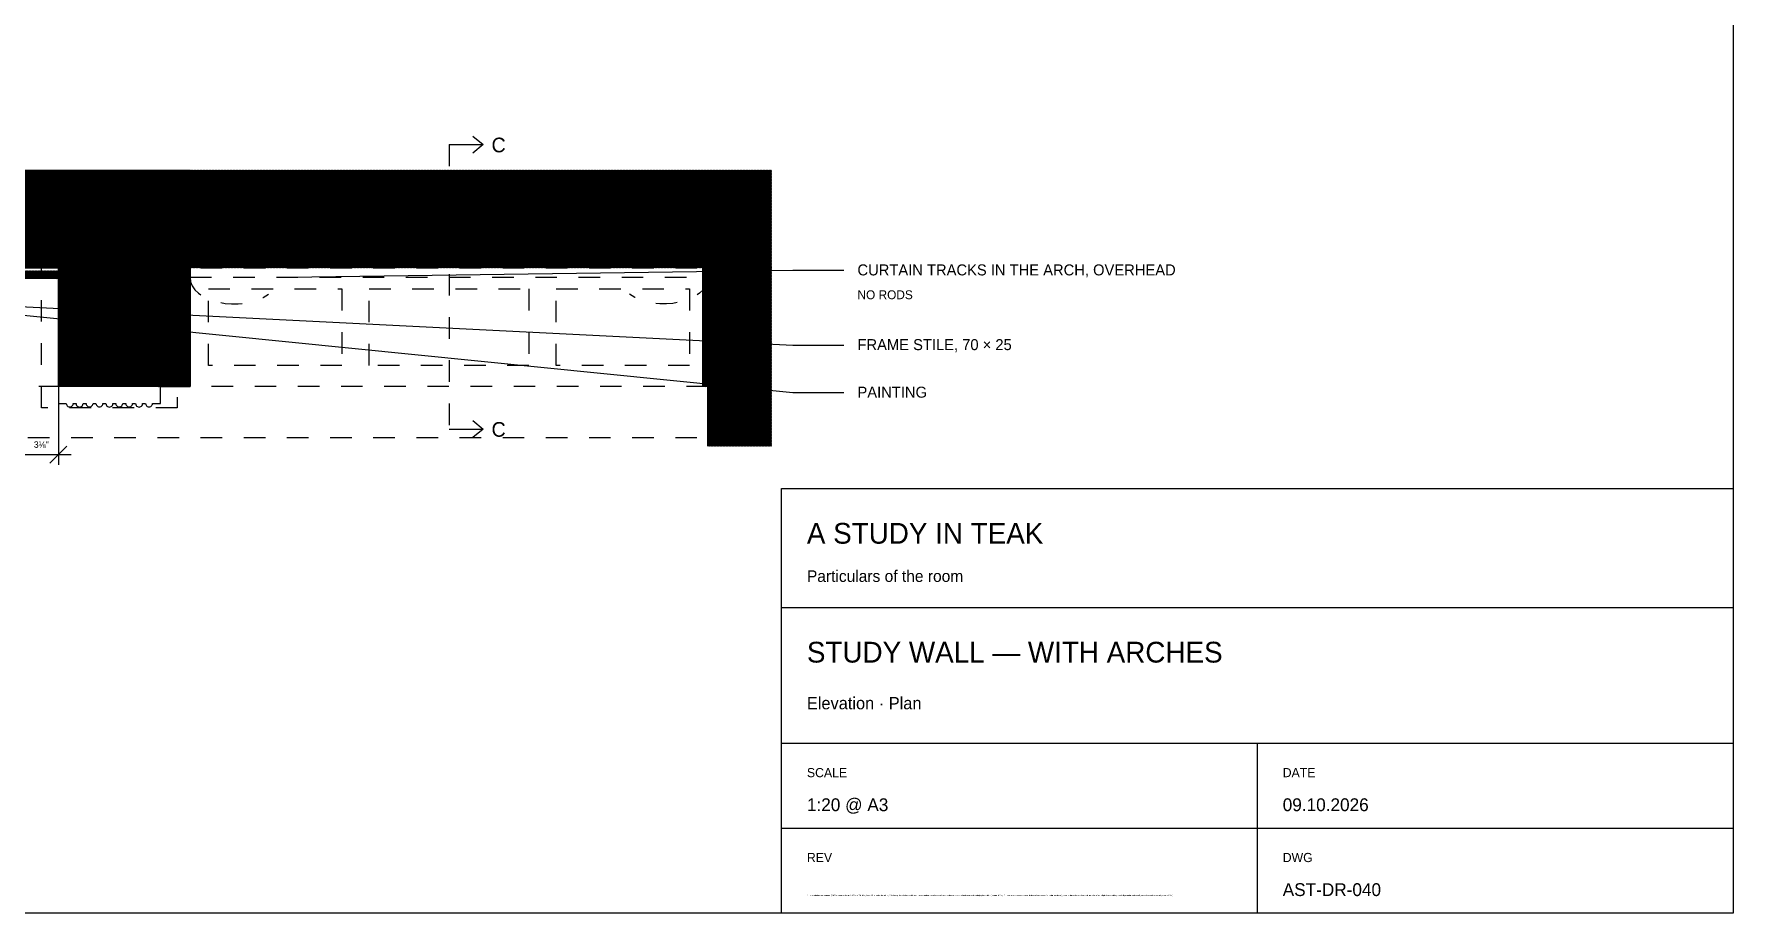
# Model space of a CAD drawing. Header units: inches. Extents: x 0.3 to 16.2, y 0.3 to 11.4.
# Drawn here: x 8.35 to 16.22, y 0.31 to 4.39 of the extents above; entities that cross this region are included whole.
import ezdxf
from ezdxf.enums import TextEntityAlignment as Align

# ---------------------------------------------------------------- set-up
doc = ezdxf.new("R2010")
doc.units = ezdxf.units.IN
doc.header["$LTSCALE"] = 0.009843
doc.header["$MEASUREMENT"] = 0
doc.linetypes.add('DASHED', pattern=[0.6, 0.5, -0.1])
for name, color, linetype in [('GEOMETRY', 7, 'Continuous'), ('HATCH', 8, 'Continuous'), ('TEXT', 7, 'Continuous')]:
    doc.layers.add(name, color=color, linetype=linetype)

msp = doc.modelspace()

# ---------------------------------------------------------------- hatches: boundary and pattern name
at = {"layer": 'HATCH'}
h = msp.add_hatch(dxfattribs=at)
h.set_pattern_fill('ANSI31', scale=0.01574803)
h.paths.add_polyline_path([(2.2244, 3.7598), (11.7657, 3.7598), (11.7657, 3.3071), (2.2244, 3.3071), (2.2244, 3.7598)])
h = msp.add_hatch(dxfattribs=at)
h.set_pattern_fill('ANSI31', scale=0.01574803)
h.paths.add_polyline_path([(11.4469, 3.4646), (11.4705, 3.4646), (11.4705, 2.7559), (11.4469, 2.7559), (11.4469, 3.4646)])
h = msp.add_hatch(dxfattribs=at)
h.set_pattern_fill('ANSI31', scale=0.01574803)
h.paths.add_polyline_path([(8.4606, 3.3071), (8.9331, 3.3071), (8.9331, 2.7559), (8.4606, 2.7559), (8.4606, 3.3071)])
h = msp.add_hatch(dxfattribs=at)
h.set_pattern_fill('ANSI31', scale=0.01574803)
h.paths.add_polyline_path([(8.9331, 3.3071), (9.0709, 3.3071), (9.0709, 2.7559), (8.9331, 2.7559), (8.9331, 3.3071)])
h = msp.add_hatch(dxfattribs=at)
h.set_pattern_fill('ANSI31', scale=0.01574803)
h.paths.add_polyline_path([(11.4705, 3.3071), (11.7657, 3.3071), (11.7657, 2.4803), (11.4705, 2.4803), (11.4705, 3.3071)])
h = msp.add_hatch(dxfattribs=at)
h.set_pattern_fill('ANSI31', scale=0.01574803)
h.paths.add_polyline_path([(5.9232, 3.2933), (8.4606, 3.2933), (8.4606, 3.2579), (5.9232, 3.2579), (5.9232, 3.2933)])

# ---------------------------------------------------------------- linework, layer by layer
at = {"layer": 'GEOMETRY', "linetype": 'DASHED'}
for p, q in [((10.2709, 3.878), (10.2709, 2.5591)), ((9.0709, 3.4547), (11.4705, 3.4547)), ((9.0709, 3.4055), (11.4705, 3.4055)), ((9.0709, 3.2638), (11.4705, 3.2638)), ((2.5197, 2.5197), (11.4705, 2.5197))]:
    msp.add_line(p, q, dxfattribs=at)
at = {"layer": 'GEOMETRY'}
for p, q in [((10.2707, 3.6024), (10.2707, 3.4646)), ((9.0709, 3.5335), (11.4705, 3.5335)), ((8.4606, 2.7559), (8.4606, 2.3937)), ((5.8642, 2.4409), (8.5197, 2.4409)), ((8.4213, 2.4016), (8.5, 2.4803)), ((11.811, 1.7323), (16.2205, 1.7323)), ((11.811, 1.1024), (16.2205, 1.1024)), ((14.0157, 1.1024), (14.0157, 0.315)), ((11.811, 0.7087), (16.2205, 0.7087))]:
    msp.add_line(p, q, dxfattribs=at)
for points in [[(0.315, 11.378), (16.2205, 11.378), (16.2205, 0.315), (0.315, 0.315), (0.315, 11.378)], [(10.2709, 3.878), (10.4283, 3.878)], [(10.3811, 3.9173), (10.4283, 3.878), (10.3811, 3.8386)], [(2.2244, 3.3071), (9.0709, 3.3071), (9.0709, 3.7598)], [(2.2244, 3.7598), (9.0709, 3.7598)], [(11.4705, 2.4803), (11.4705, 3.7598)], [(9.0709, 3.6024), (11.4705, 3.6024), (11.4705, 3.4646), (9.0709, 3.4646), (9.0709, 3.6024)], [(9.0709, 2.7559), (9.0709, 3.4646)], [(11.4469, 3.4646), (11.4705, 3.4646), (11.4705, 2.7559), (11.4469, 2.7559), (11.4469, 3.4646)], [(5.9232, 3.3071), (8.4606, 3.3071), (8.4606, 3.2579), (5.9232, 3.2579), (5.9232, 3.3071)], [(8.4606, 3.3071), (8.9331, 3.3071), (8.9331, 2.7559), (8.4606, 2.7559), (8.4606, 3.3071)], [(8.9331, 3.3071), (9.0709, 3.3071), (9.0709, 2.7559), (8.9331, 2.7559), (8.9331, 3.3071)], [(6.1496, 3.2343), (11.8642, 2.9488), (12.1004, 2.9488)], [(9.5236, 3.2638), (11.8642, 3.2953), (12.1004, 3.2953)], [(7.1921, 3.1988), (11.8642, 2.7283), (12.1004, 2.7283)], [(8.4606, 2.7559), (8.4606, 2.6772), (8.4902, 2.6772), (8.497, 2.6772)], [(8.8967, 2.6772), (8.9331, 2.6772), (8.9331, 2.7559)], [(8.9331, 2.7559), (9.0709, 2.7559)], [(8.5292, 2.6772), (8.543, 2.6772)], [(8.5751, 2.6772), (8.5889, 2.6772)], [(8.6211, 2.6772), (8.6348, 2.6772)], [(8.667, 2.6772), (8.6808, 2.6772)], [(8.7129, 2.6772), (8.7267, 2.6772)], [(8.7589, 2.6772), (8.7726, 2.6772)], [(8.8048, 2.6772), (8.8186, 2.6772)], [(8.8507, 2.6772), (8.8645, 2.6772)], [(10.3811, 2.5984), (10.4283, 2.5591), (10.3811, 2.5197)], [(10.2709, 2.5591), (10.4283, 2.5591)], [(11.811, 2.2835), (16.2205, 2.2835), (16.2205, 0.315), (11.811, 0.315), (11.811, 2.2835)]]:
    msp.add_lwpolyline(points, dxfattribs=at)
at = {"layer": 'GEOMETRY', "linetype": 'DASHED'}
for points in [[(2.5197, 3.3071), (11.4705, 3.3071), (11.4705, 2.7559), (2.5197, 2.7559), (2.5197, 3.3071)], [(8.3819, 3.3071), (9.0118, 3.3071), (9.0118, 2.6575), (8.3819, 2.6575), (8.3819, 3.3071)], [(9.1555, 3.2087), (9.7745, 3.2087), (9.7745, 2.8543), (9.1555, 2.8543), (9.1555, 3.2087)], [(9.9005, 3.2087), (10.6409, 3.2087), (10.6409, 2.8543), (9.9005, 2.8543), (9.9005, 3.2087)], [(10.7669, 3.2087), (11.3858, 3.2087), (11.3858, 2.8543), (10.7669, 2.8543), (10.7669, 3.2087)]]:
    msp.add_lwpolyline(points, dxfattribs=at)
for points in [[(9.0709, 3.2638), (9.0709, 3.1457), (9.3071, 3.0965), (9.435, 3.185)], [(11.4705, 3.2638), (11.4705, 3.1457), (11.2343, 3.0965), (11.1063, 3.185)]]:
    msp.add_open_spline(points, degree=3, dxfattribs=at)
at = {"layer": 'GEOMETRY'}
for points in [[(8.497, 2.6772), (8.4971, 2.6744), (8.4979, 2.6717), (8.4994, 2.6694), (8.5008, 2.667), (8.5028, 2.6651), (8.5052, 2.6637), (8.5076, 2.6624), (8.5104, 2.6616), (8.5131, 2.6616), (8.5159, 2.6616), (8.5186, 2.6624), (8.521, 2.6637), (8.5234, 2.6651), (8.5254, 2.667), (8.5269, 2.6694), (8.5283, 2.6717), (8.5291, 2.6744), (8.5292, 2.6772)], [(8.543, 2.6772), (8.543, 2.6743), (8.5437, 2.6716), (8.5451, 2.6691), (8.5465, 2.6667), (8.5486, 2.6646), (8.551, 2.6632), (8.5535, 2.6618), (8.5562, 2.6611), (8.5591, 2.6611), (8.5619, 2.6611), (8.5647, 2.6618), (8.5671, 2.6632), (8.5695, 2.6646), (8.5716, 2.6667), (8.573, 2.6691), (8.5744, 2.6716), (8.5751, 2.6743), (8.5751, 2.6772)], [(8.5889, 2.6772), (8.589, 2.6744), (8.5898, 2.6717), (8.5913, 2.6694), (8.5927, 2.667), (8.5947, 2.6651), (8.5971, 2.6637), (8.5995, 2.6624), (8.6022, 2.6616), (8.605, 2.6616), (8.6077, 2.6616), (8.6105, 2.6624), (8.6129, 2.6637), (8.6153, 2.6651), (8.6173, 2.667), (8.6187, 2.6694), (8.6202, 2.6717), (8.621, 2.6744), (8.6211, 2.6772)], [(8.6348, 2.6772), (8.6349, 2.6744), (8.6357, 2.6717), (8.6372, 2.6694), (8.6386, 2.667), (8.6406, 2.6651), (8.643, 2.6637), (8.6454, 2.6624), (8.6482, 2.6616), (8.6509, 2.6616), (8.6537, 2.6616), (8.6564, 2.6624), (8.6588, 2.6637), (8.6612, 2.6651), (8.6632, 2.667), (8.6647, 2.6694), (8.6661, 2.6717), (8.6669, 2.6744), (8.667, 2.6772)], [(8.6808, 2.6772), (8.6808, 2.6743), (8.6815, 2.6716), (8.6829, 2.6691), (8.6843, 2.6667), (8.6864, 2.6646), (8.6888, 2.6632), (8.6913, 2.6618), (8.694, 2.6611), (8.6969, 2.6611), (8.6997, 2.6611), (8.7024, 2.6618), (8.7049, 2.6632), (8.7073, 2.6646), (8.7094, 2.6667), (8.7108, 2.6691), (8.7122, 2.6716), (8.7129, 2.6743), (8.7129, 2.6772)], [(8.7267, 2.6772), (8.7268, 2.6744), (8.7276, 2.6717), (8.729, 2.6694), (8.7305, 2.667), (8.7325, 2.6651), (8.7349, 2.6637), (8.7373, 2.6624), (8.74, 2.6616), (8.7428, 2.6616), (8.7455, 2.6616), (8.7483, 2.6624), (8.7507, 2.6637), (8.7531, 2.6651), (8.7551, 2.667), (8.7565, 2.6694), (8.758, 2.6717), (8.7588, 2.6744), (8.7589, 2.6772)], [(8.7726, 2.6772), (8.7727, 2.6744), (8.7735, 2.6717), (8.775, 2.6694), (8.7764, 2.667), (8.7784, 2.6651), (8.7808, 2.6637), (8.7832, 2.6624), (8.786, 2.6616), (8.7887, 2.6616), (8.7915, 2.6616), (8.7942, 2.6624), (8.7966, 2.6637), (8.799, 2.6651), (8.801, 2.667), (8.8024, 2.6694), (8.8039, 2.6717), (8.8047, 2.6744), (8.8048, 2.6772)], [(8.8186, 2.6772), (8.8186, 2.6743), (8.8193, 2.6716), (8.8207, 2.6691), (8.8221, 2.6667), (8.8242, 2.6646), (8.8266, 2.6632), (8.829, 2.6618), (8.8318, 2.6611), (8.8346, 2.6611), (8.8375, 2.6611), (8.8402, 2.6618), (8.8427, 2.6632), (8.8451, 2.6646), (8.8472, 2.6667), (8.8486, 2.6691), (8.85, 2.6716), (8.8507, 2.6743), (8.8507, 2.6772)], [(8.8645, 2.6772), (8.8646, 2.6744), (8.8654, 2.6717), (8.8668, 2.6694), (8.8683, 2.667), (8.8703, 2.6651), (8.8727, 2.6637), (8.8751, 2.6624), (8.8778, 2.6616), (8.8806, 2.6616), (8.8833, 2.6616), (8.8861, 2.6624), (8.8885, 2.6637), (8.8909, 2.6651), (8.8929, 2.667), (8.8943, 2.6694), (8.8958, 2.6717), (8.8966, 2.6744), (8.8967, 2.6772)]]:
    msp.add_open_spline(points, degree=3, knots=[0, 0, 0, 0, 1, 1, 1, 2, 2, 2, 3, 3, 3, 4, 4, 4, 5, 5, 5, 6, 6, 6, 6], dxfattribs=at)

# ---------------------------------------------------------------- texts
at = {"layer": 'TEXT'}
for s, height, p in [('C', 0.068, (10.4677, 3.8425)), ('CURTAIN TRACKS IN THE ARCH, OVERHEAD', 0.051024, (12.1634, 3.2717)), ('NO RODS', 0.0411, (12.1634, 3.1614)), ('FRAME STILE, 70 × 25', 0.051024, (12.1634, 2.9252)), ('PAINTING', 0.05102, (12.1634, 2.7047)), ('C', 0.068, (10.4677, 2.5236)), ('A STUDY IN TEAK', 0.096378, (11.9291, 2.0276)), ('Particulars of the room', 0.053858, (11.9291, 1.8504)), ('STUDY WALL — WITH ARCHES', 0.096378, (11.9291, 1.4764)), ('Elevation · Plan', 0.056693, (11.9291, 1.2598)), ('SCALE', 0.04252, (11.9291, 0.9449)), ('DATE', 0.04252, (14.1339, 0.9449)), ('1:20 @ A3', 0.05953, (11.9291, 0.7874)), ('09.10.2026', 0.05953, (14.1339, 0.7874)), ('REV', 0.04252, (11.9291, 0.5512)), ('DWG', 0.04252, (14.1339, 0.5512)), ("4 — the window re-measured (5 ft 5 in frame to frame, 2 ft 5 in to 7 ft 10 in, head 15 in under the ceiling, 2 in frame); the window arch's crown at the underside of its top rail so only glass shows, the bookcase arch springing level with it (owner, 9 Oct); 3 — the arch shown as a panel in front of the window (curtains not drawn); curtains inside the window arch, no rods; a focus light in each niche; a strip light under each shelf; the right reveal veneered (owner, 8 Oct)", 0.0060028, (11.9291, 0.3937)), ('AST-DR-040', 0.05953, (14.1339, 0.3937))]:
    msp.add_text(s, height=height, dxfattribs=at).set_placement(p)
msp.add_text('3⅛"', height=0.02976, dxfattribs=at).set_placement((8.3819, 2.4724), align=Align.CENTER)

doc.saveas('drawing.dxf')
